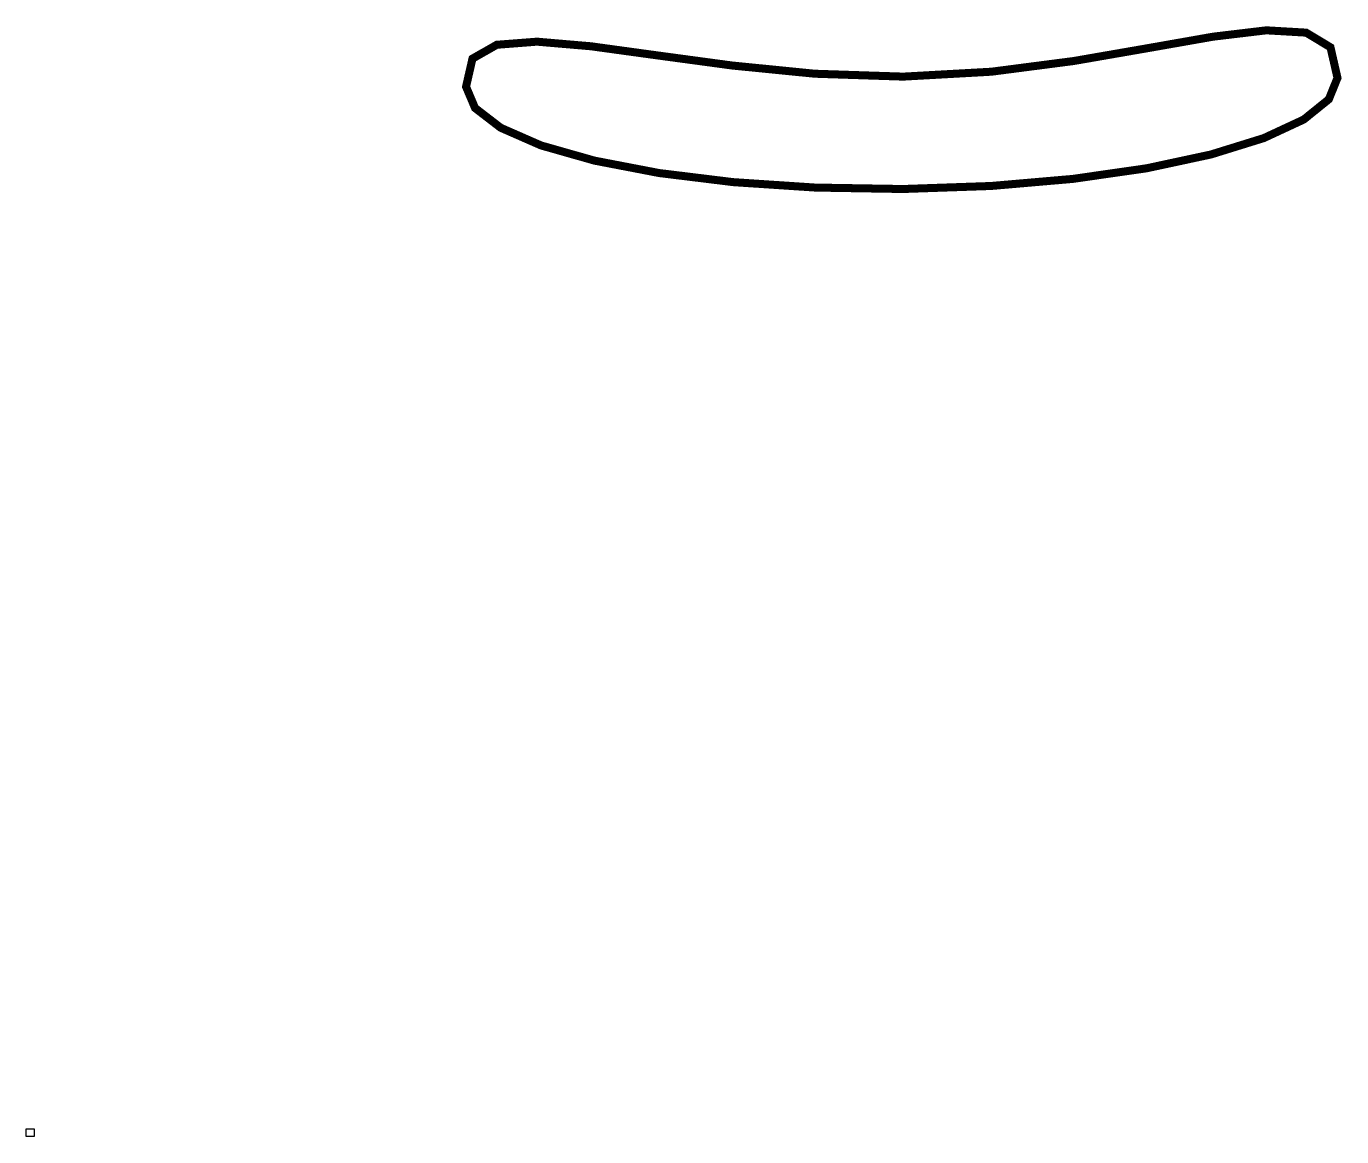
# Model space of a CAD drawing. Extents: x 0 to 1.82, y 0 to 1.54.
import ezdxf

# ---------------------------------------------------------------- set-up
doc = ezdxf.new("R2010")
doc.units = 0
doc.layers.get('0').update_dxf_attribs({"linetype": 'CONTINUOUS'})

msp = doc.modelspace()

# ---------------------------------------------------------------- linework, layer by layer
at = {"color": 0, "const_width": 0.0111}
msp.add_lwpolyline([(1.2141, 1.3121), (1.0923, 1.3141), (0.9789, 1.3216), (0.8762, 1.3342), (0.7866, 1.3514), (0.7127, 1.3724), (0.6568, 1.3969), (0.6213, 1.4242), (0.6088, 1.4537), (0.6177, 1.4926), (0.6514, 1.5118), (0.7071, 1.5161), (0.7818, 1.5097), (0.8728, 1.4972), (0.9771, 1.4831), (1.0918, 1.4717), (1.2141, 1.4677), (1.3361, 1.4745), (1.45, 1.4893), (1.5532, 1.5072), (1.6431, 1.523), (1.7168, 1.5318), (1.7719, 1.5286), (1.8056, 1.5083), (1.8153, 1.4659), (1.8033, 1.4363), (1.7686, 1.4083), (1.7133, 1.3826), (1.6401, 1.3599), (1.5511, 1.3408), (1.4489, 1.3261), (1.3358, 1.3163), (1.2141, 1.3121)], close=True, dxfattribs=at)
at = {"color": 94}
msp.add_lwpolyline([(0, 0.0111), (0.0111, 0.0111), (0.0111, 0.0001), (0, 0.0001), (0, 0.0111)], close=True, dxfattribs=at)

doc.saveas('drawing.dxf')
